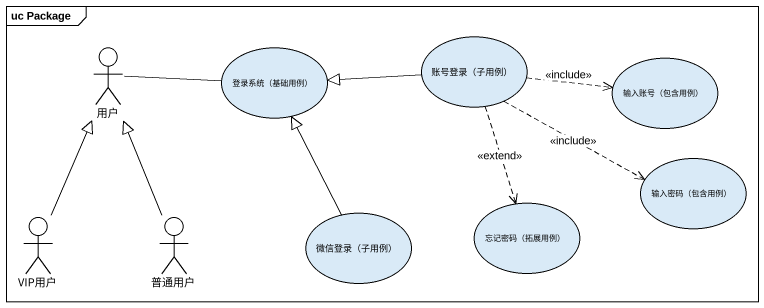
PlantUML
@startuml
mainframe uc Package
actor 用户
usecase "登录系统（基础用例）" as 登录系统_基础用例
usecase "账号登录（子用例）" as 账号登录_子用例
usecase "输入账号（包含用例）" as 输入账号_包含用例
usecase "输入密码（包含用例）" as 输入密码_包含用例
usecase "忘记密码（拓展用例）" as 忘记密码_拓展用例
actor VIP用户
actor 普通用户
usecase "微信登录（子用例）" as 微信登录_子用例
用户 -right- 登录系统_基础用例
账号登录_子用例 -left-|> 登录系统_基础用例
账号登录_子用例 .right.> 输入账号_包含用例 : <<include>>
账号登录_子用例 .right.> 输入密码_包含用例 : <<include>>
账号登录_子用例 ..> 忘记密码_拓展用例 : <<extend>>
VIP用户 -up-|> 用户
普通用户 -up-|> 用户
微信登录_子用例 -up-|> 登录系统_基础用例
@enduml
